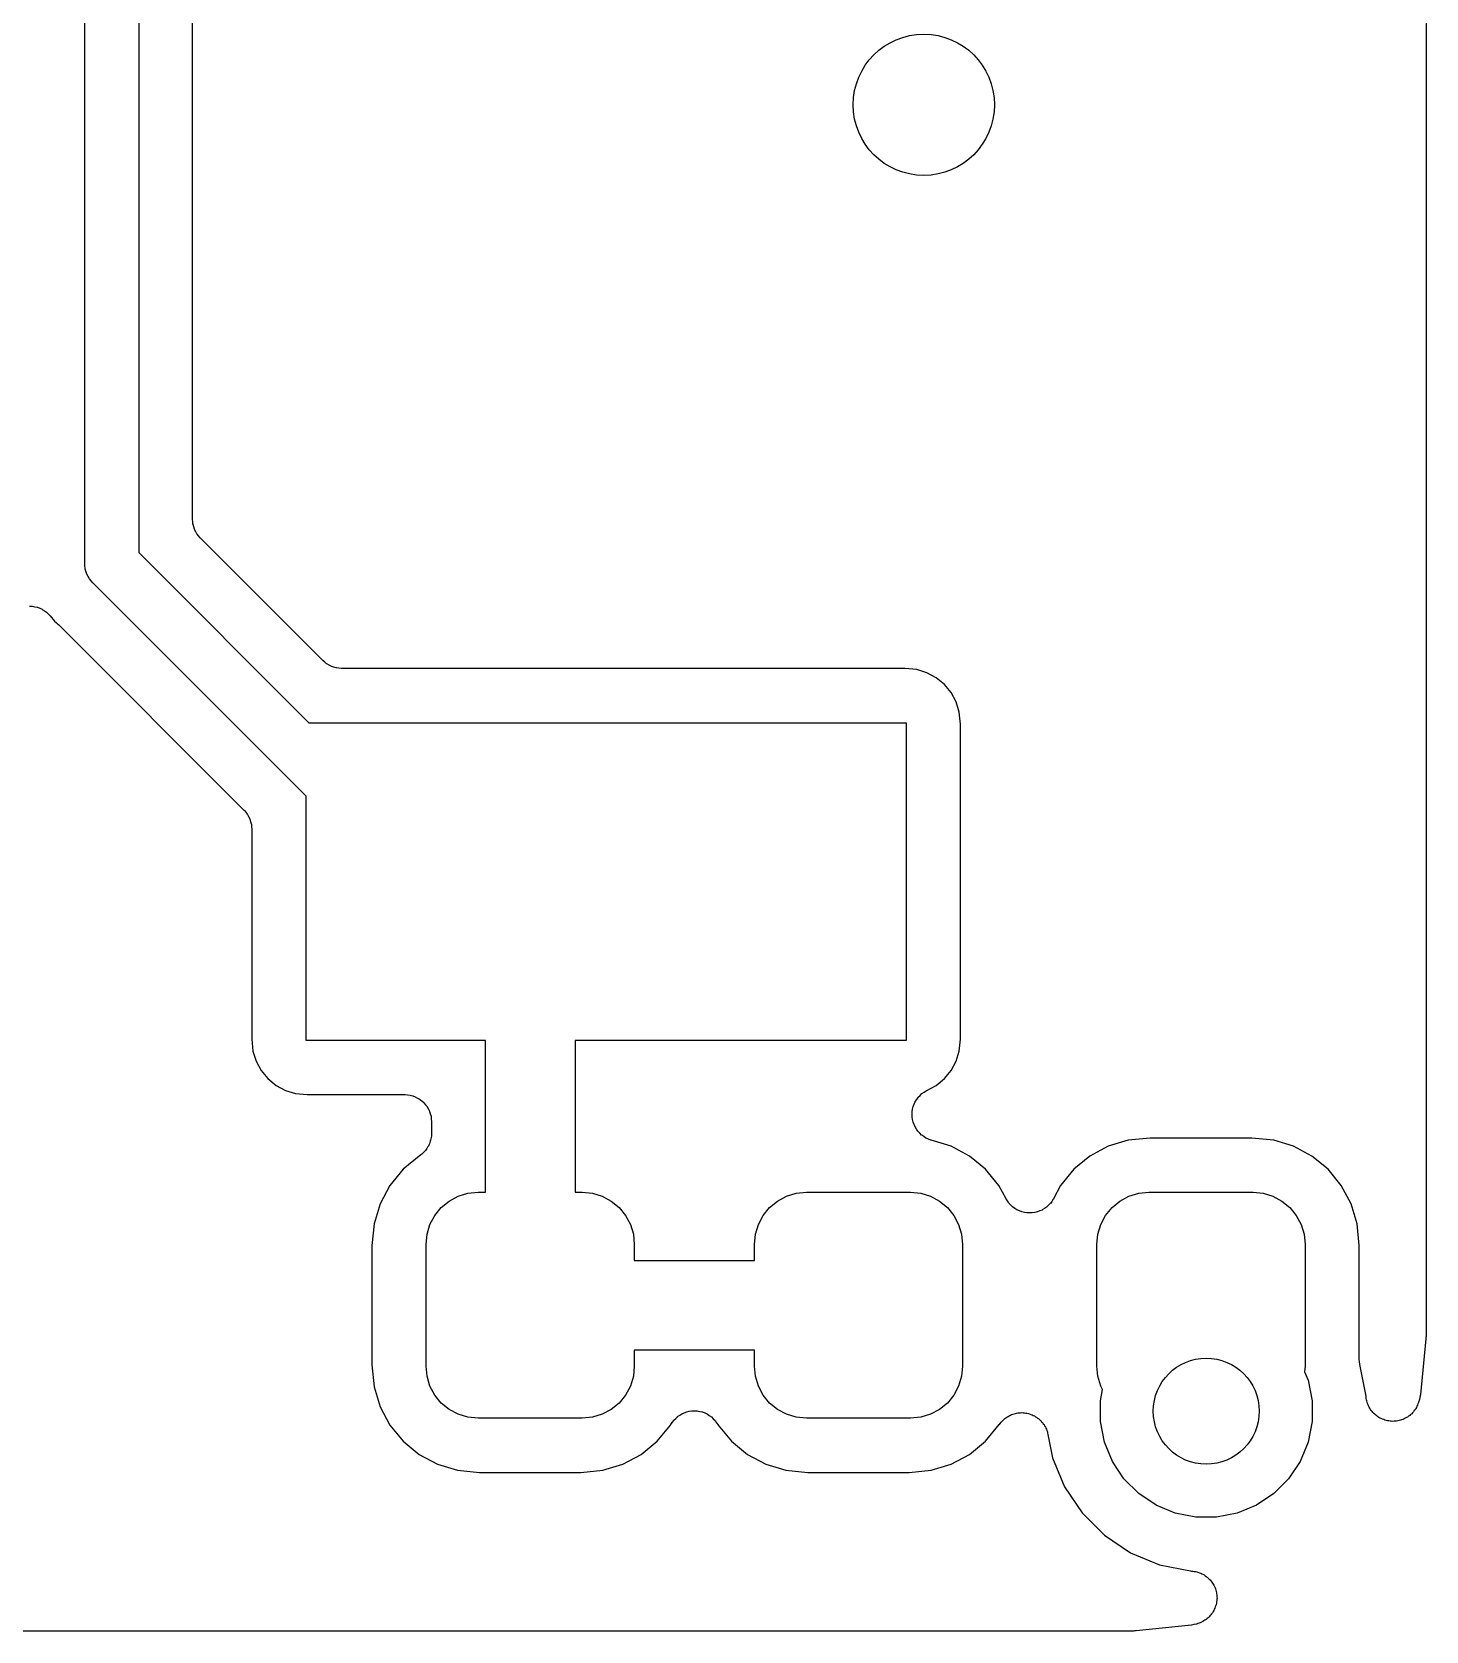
# Model space of a CAD drawing. Extents: x 0.48 to 2.43, y -7.79 to -4.85.
# Drawn here: x 2.2785 to 2.434, y -7.7883 to -7.61 of the extents above; entities that cross this region are included whole.
import ezdxf

# ---------------------------------------------------------------- set-up
doc = ezdxf.new("R2010")
doc.units = 0
doc.header["$MEASUREMENT"] = 0
doc.layers.add('BLACK', color=7, linetype='CONTINUOUS')

msp = doc.modelspace()

# ---------------------------------------------------------------- linework, layer by layer
at = {"layer": 'BLACK', "linetype": 'CONTINUOUS'}
for p, q in [((2.2844, -7.66914), (2.2844, -7.49337)), ((2.2904, -7.49227), (2.2904, -7.66805)), ((2.2964, -7.66432), (2.2964, -7.49271)), ((2.43396, -7.58859), (2.43396, -7.75542)), ((2.29643, -7.6646), (2.2964, -7.66432)), ((2.29645, -7.66487), (2.29643, -7.6646)), ((2.29646, -7.66489), (2.29645, -7.66487)), ((2.29646, -7.6649), (2.29646, -7.66489)), ((2.29654, -7.66517), (2.29646, -7.6649)), ((2.29662, -7.66543), (2.29654, -7.66517)), ((2.29662, -7.66545), (2.29662, -7.66543)), ((2.29663, -7.66546), (2.29662, -7.66545)), ((2.29676, -7.66571), (2.29663, -7.66546)), ((2.29689, -7.66595), (2.29676, -7.66571)), ((2.2969, -7.66597), (2.29689, -7.66595)), ((2.2969, -7.66598), (2.2969, -7.66597)), ((2.29708, -7.66619), (2.2969, -7.66598)), ((2.29725, -7.66641), (2.29708, -7.66619)), ((2.29727, -7.66643), (2.29725, -7.66641)), ((2.29728, -7.66644), (2.29727, -7.66643)), ((2.29727, -7.66643), (2.29727, -7.66643)), ((2.29727, -7.66643), (2.29727, -7.66643)), ((2.31092, -7.68009), (2.29728, -7.66644)), ((2.2904, -7.66805), (2.30936, -7.68701)), ((2.28439, -7.66929), (2.2844, -7.66914)), ((2.2844, -7.66944), (2.28439, -7.66929)), ((2.28444, -7.66988), (2.2844, -7.66944)), ((2.2844, -7.66944), (2.2844, -7.66944)), ((2.28462, -7.67044), (2.28444, -7.66988)), ((2.2849, -7.67097), (2.28462, -7.67044)), ((2.28527, -7.67142), (2.2849, -7.67097)), ((2.28538, -7.67152), (2.28527, -7.67142)), ((2.30906, -7.69519), (2.28538, -7.67152)), ((2.27823, -7.67402), (2.27851, -7.67402)), ((2.27851, -7.67402), (2.27852, -7.67402)), ((2.27852, -7.67402), (2.27853, -7.67402)), ((2.27853, -7.67402), (2.27881, -7.67408)), ((2.27881, -7.67408), (2.27909, -7.67414)), ((2.27909, -7.67414), (2.2791, -7.67414)), ((2.2791, -7.67414), (2.27911, -7.67414)), ((2.27911, -7.67414), (2.27936, -7.67425)), ((2.27936, -7.67425), (2.27963, -7.67436)), ((2.27963, -7.67436), (2.27964, -7.67437)), ((2.27964, -7.67437), (2.27964, -7.67437)), ((2.27964, -7.67437), (2.27988, -7.67453)), ((2.27988, -7.67453), (2.28011, -7.67469)), ((2.28011, -7.67469), (2.28012, -7.6747)), ((2.28012, -7.6747), (2.28013, -7.6747)), ((2.28013, -7.6747), (2.28033, -7.6749)), ((2.28033, -7.6749), (2.28053, -7.6751)), ((2.28053, -7.6751), (2.28101, -7.67569)), ((2.28101, -7.67569), (2.28124, -7.67587)), ((2.28124, -7.67587), (2.28127, -7.6759)), ((2.28127, -7.6759), (2.28136, -7.67599)), ((2.28136, -7.67599), (2.28145, -7.67607)), ((2.28145, -7.67607), (2.30213, -7.69675)), ((2.31114, -7.68026), (2.31092, -7.68009)), ((2.31135, -7.68044), (2.31114, -7.68026)), ((2.31136, -7.68045), (2.31135, -7.68044)), ((2.31138, -7.68046), (2.31136, -7.68045)), ((2.31162, -7.68059), (2.31138, -7.68046)), ((2.31186, -7.68072), (2.31162, -7.68059)), ((2.31188, -7.68073), (2.31186, -7.68072)), ((2.31189, -7.68073), (2.31188, -7.68073)), ((2.31216, -7.68082), (2.31189, -7.68073)), ((2.31242, -7.6809), (2.31216, -7.68082)), ((2.31244, -7.6809), (2.31242, -7.6809)), ((2.31245, -7.68091), (2.31244, -7.6809)), ((2.31273, -7.68093), (2.31245, -7.68091)), ((2.313, -7.68096), (2.31273, -7.68093)), ((2.31303, -7.68096), (2.313, -7.68096)), ((2.31305, -7.68096), (2.31303, -7.68096)), ((2.31303, -7.68096), (2.31303, -7.68096)), ((2.31303, -7.68096), (2.31303, -7.68096)), ((2.37584, -7.68096), (2.31305, -7.68096)), ((2.37716, -7.68109), (2.37584, -7.68096)), ((2.37829, -7.68144), (2.37716, -7.68109)), ((2.37933, -7.68199), (2.37829, -7.68144)), ((2.38025, -7.68274), (2.37933, -7.68199)), ((2.381, -7.68366), (2.38025, -7.68274)), ((2.38155, -7.6847), (2.381, -7.68366)), ((2.3819, -7.68583), (2.38155, -7.6847)), ((2.38203, -7.68716), (2.3819, -7.68583)), ((2.30936, -7.68701), (2.37598, -7.68701)), ((2.37598, -7.68701), (2.37598, -7.72244)), ((2.38203, -7.72229), (2.38203, -7.68716)), ((2.30906, -7.72244), (2.30906, -7.69519)), ((2.30213, -7.69675), (2.30214, -7.69676)), ((2.30214, -7.69676), (2.30214, -7.69676)), ((2.30214, -7.69676), (2.30214, -7.69676)), ((2.30214, -7.69676), (2.30216, -7.69678)), ((2.30216, -7.69678), (2.30234, -7.697)), ((2.30234, -7.697), (2.30251, -7.69721)), ((2.30251, -7.69721), (2.30252, -7.69723)), ((2.30252, -7.69723), (2.30253, -7.69724)), ((2.30253, -7.69724), (2.30266, -7.69748)), ((2.30266, -7.69748), (2.30279, -7.69773)), ((2.30279, -7.69773), (2.30279, -7.69774)), ((2.30279, -7.69774), (2.3028, -7.69776)), ((2.3028, -7.69776), (2.30287, -7.69802)), ((2.30287, -7.69802), (2.30295, -7.69829)), ((2.30295, -7.69829), (2.30296, -7.69831)), ((2.30296, -7.69831), (2.30296, -7.69832)), ((2.30296, -7.69832), (2.30298, -7.69859)), ((2.30298, -7.69859), (2.30301, -7.69887)), ((2.30301, -7.69887), (2.30301, -7.72229)), ((2.30301, -7.72229), (2.30314, -7.72362)), ((2.30314, -7.72362), (2.30349, -7.72475)), ((2.32906, -7.72244), (2.30906, -7.72244)), ((2.32906, -7.73937), (2.32906, -7.72244)), ((2.37598, -7.72244), (2.33906, -7.72244)), ((2.33906, -7.72244), (2.33906, -7.73937)), ((2.38155, -7.72475), (2.3819, -7.72362)), ((2.3819, -7.72362), (2.38203, -7.72229)), ((2.30349, -7.72475), (2.30404, -7.72579)), ((2.381, -7.72579), (2.38155, -7.72475)), ((2.30404, -7.72579), (2.30479, -7.7267)), ((2.30479, -7.7267), (2.30571, -7.72745)), ((2.37933, -7.72745), (2.38025, -7.7267)), ((2.38025, -7.7267), (2.381, -7.72579)), ((2.30571, -7.72745), (2.30675, -7.72801)), ((2.30675, -7.72801), (2.30788, -7.72835)), ((2.30788, -7.72835), (2.3092, -7.72848)), ((2.3092, -7.72848), (2.32006, -7.72848)), ((2.32006, -7.72848), (2.32008, -7.72848)), ((2.32008, -7.72848), (2.32008, -7.72848)), ((2.32008, -7.72848), (2.32008, -7.72848)), ((2.32008, -7.72848), (2.3201, -7.72848)), ((2.3201, -7.72848), (2.32038, -7.72852)), ((2.32038, -7.72852), (2.32066, -7.72855)), ((2.32066, -7.72855), (2.32067, -7.72855)), ((2.32067, -7.72855), (2.32068, -7.72855)), ((2.32068, -7.72855), (2.32095, -7.72863)), ((2.32095, -7.72863), (2.32122, -7.72872)), ((2.32122, -7.72872), (2.32123, -7.72872)), ((2.32123, -7.72872), (2.32124, -7.72873)), ((2.32124, -7.72873), (2.32148, -7.72886)), ((2.32148, -7.72886), (2.32173, -7.729)), ((2.32173, -7.729), (2.32174, -7.729)), ((2.32174, -7.729), (2.32175, -7.72901)), ((2.32175, -7.72901), (2.32197, -7.72919)), ((2.377, -7.72926), (2.37716, -7.72903)), ((2.37716, -7.72903), (2.37732, -7.72879)), ((2.37732, -7.72879), (2.37733, -7.72878)), ((2.37733, -7.72878), (2.37753, -7.72858)), ((2.37733, -7.72878), (2.37733, -7.72878)), ((2.37753, -7.72858), (2.37774, -7.72837)), ((2.37774, -7.72837), (2.37774, -7.72837)), ((2.37774, -7.72837), (2.37775, -7.72837)), ((2.37775, -7.72837), (2.37798, -7.72821)), ((2.37798, -7.72821), (2.37822, -7.72805)), ((2.37822, -7.72805), (2.37933, -7.72745)), ((2.32197, -7.72919), (2.32218, -7.72937)), ((2.32218, -7.72937), (2.32219, -7.72938)), ((2.32219, -7.72938), (2.3222, -7.72939)), ((2.3222, -7.72939), (2.32238, -7.72961)), ((2.32238, -7.72961), (2.32255, -7.72982)), ((2.32255, -7.72982), (2.32256, -7.72983)), ((2.32256, -7.72983), (2.32257, -7.72984)), ((2.32257, -7.72984), (2.3227, -7.73009)), ((2.3227, -7.73009), (2.32283, -7.73034)), ((2.32283, -7.73034), (2.32283, -7.73035)), ((2.32283, -7.73035), (2.32284, -7.73036)), ((2.32284, -7.73036), (2.32291, -7.73063)), ((2.32291, -7.73063), (2.323, -7.7309)), ((2.323, -7.7309), (2.323, -7.73091)), ((2.323, -7.73091), (2.323, -7.73092)), ((2.323, -7.73092), (2.32303, -7.7312)), ((2.37665, -7.73039), (2.37666, -7.73038)), ((2.37665, -7.73068), (2.37665, -7.73039)), ((2.37665, -7.73096), (2.37665, -7.73068)), ((2.37666, -7.73037), (2.37671, -7.7301)), ((2.37666, -7.73038), (2.37666, -7.73037)), ((2.37671, -7.7301), (2.37677, -7.72981)), ((2.37677, -7.7298), (2.37689, -7.72954)), ((2.37677, -7.72981), (2.37677, -7.7298)), ((2.37677, -7.72981), (2.37677, -7.72981)), ((2.37689, -7.72954), (2.377, -7.72927)), ((2.377, -7.72927), (2.377, -7.72926)), ((2.377, -7.72927), (2.377, -7.72927)), ((2.32303, -7.7312), (2.32306, -7.73148)), ((2.32306, -7.73148), (2.32306, -7.7328)), ((2.37665, -7.73097), (2.37665, -7.73096)), ((2.37671, -7.73126), (2.37665, -7.73097)), ((2.37665, -7.73097), (2.37665, -7.73097)), ((2.37676, -7.73154), (2.37671, -7.73126)), ((2.37676, -7.73155), (2.37676, -7.73154)), ((2.37676, -7.73154), (2.37676, -7.73154)), ((2.37687, -7.73182), (2.37676, -7.73155)), ((2.37698, -7.73208), (2.37687, -7.73182)), ((2.37698, -7.73209), (2.37698, -7.73208)), ((2.37698, -7.73208), (2.37698, -7.73208)), ((2.37714, -7.73233), (2.37698, -7.73209)), ((2.3773, -7.73257), (2.37714, -7.73233)), ((2.37731, -7.73258), (2.3773, -7.73257)), ((2.3773, -7.73257), (2.3773, -7.73257)), ((2.3775, -7.73278), (2.37731, -7.73258)), ((2.32253, -7.73449), (2.32245, -7.7346)), ((2.32261, -7.73435), (2.32253, -7.73449)), ((2.3227, -7.73422), (2.32261, -7.73435)), ((2.32275, -7.7341), (2.3227, -7.73422)), ((2.32281, -7.73398), (2.32275, -7.7341)), ((2.32286, -7.73383), (2.32281, -7.73398)), ((2.32292, -7.73368), (2.32286, -7.73383)), ((2.32295, -7.73355), (2.32292, -7.73368)), ((2.32299, -7.73342), (2.32295, -7.73355)), ((2.32301, -7.73326), (2.32299, -7.73342)), ((2.32304, -7.7331), (2.32301, -7.73326)), ((2.32305, -7.73284), (2.32304, -7.73297)), ((2.32304, -7.73297), (2.32304, -7.7331)), ((2.32306, -7.7328), (2.32305, -7.73284)), ((2.37771, -7.73299), (2.3775, -7.73278)), ((2.37772, -7.73299), (2.37771, -7.73299)), ((2.37771, -7.73299), (2.37771, -7.73299)), ((2.37795, -7.73316), (2.37772, -7.73299)), ((2.37819, -7.73332), (2.37795, -7.73316)), ((2.3782, -7.73332), (2.37819, -7.73332)), ((2.37846, -7.73344), (2.3782, -7.73332)), ((2.3782, -7.73332), (2.3782, -7.73332)), ((2.37873, -7.73355), (2.37846, -7.73344)), ((2.37874, -7.73355), (2.37873, -7.73355)), ((2.37877, -7.73356), (2.37874, -7.73355)), ((2.37874, -7.73355), (2.37874, -7.73355)), ((2.37874, -7.73355), (2.37874, -7.73355)), ((2.38101, -7.73424), (2.37877, -7.73356)), ((2.38305, -7.73534), (2.38101, -7.73424)), ((2.39852, -7.73424), (2.39648, -7.73534)), ((2.40074, -7.73357), (2.39852, -7.73424)), ((2.4032, -7.73333), (2.40074, -7.73357)), ((2.41452, -7.73333), (2.4032, -7.73333)), ((2.41697, -7.73357), (2.41452, -7.73333)), ((2.41919, -7.73424), (2.41697, -7.73357)), ((2.42124, -7.73534), (2.41919, -7.73424)), ((2.32185, -7.73519), (2.31988, -7.73681)), ((2.32196, -7.73512), (2.32185, -7.73519)), ((2.32205, -7.73503), (2.32196, -7.73512)), ((2.32215, -7.73494), (2.32205, -7.73503)), ((2.32226, -7.73482), (2.32215, -7.73494)), ((2.32237, -7.73471), (2.32226, -7.73482)), ((2.32245, -7.7346), (2.32237, -7.73471)), ((2.38485, -7.73681), (2.38305, -7.73534)), ((2.39648, -7.73534), (2.39468, -7.73681)), ((2.42303, -7.73681), (2.42124, -7.73534)), ((2.31988, -7.73681), (2.31841, -7.7386)), ((2.38632, -7.7386), (2.38485, -7.73681)), ((2.39468, -7.73681), (2.39321, -7.7386)), ((2.42451, -7.7386), (2.42303, -7.73681)), ((2.31841, -7.7386), (2.31731, -7.74065)), ((2.32502, -7.74035), (2.32603, -7.73981)), ((2.32603, -7.73981), (2.32712, -7.73948)), ((2.32712, -7.73948), (2.32825, -7.73937)), ((2.32825, -7.73937), (2.32906, -7.73937)), ((2.33906, -7.73937), (2.33986, -7.73937)), ((2.33986, -7.73937), (2.341, -7.73948)), ((2.341, -7.73948), (2.34208, -7.73981)), ((2.34208, -7.73981), (2.34309, -7.74035)), ((2.36164, -7.74035), (2.36264, -7.73981)), ((2.36264, -7.73981), (2.36373, -7.73948)), ((2.36373, -7.73948), (2.36486, -7.73937)), ((2.36486, -7.73937), (2.37648, -7.73937)), ((2.37648, -7.73937), (2.37761, -7.73948)), ((2.37761, -7.73948), (2.3787, -7.73981)), ((2.3787, -7.73981), (2.3797, -7.74035)), ((2.38712, -7.7401), (2.38632, -7.7386)), ((2.39321, -7.7386), (2.39241, -7.7401)), ((2.39982, -7.74035), (2.40083, -7.73981)), ((2.40083, -7.73981), (2.40192, -7.73948)), ((2.40192, -7.73948), (2.40305, -7.73937)), ((2.40305, -7.73937), (2.41467, -7.73937)), ((2.41467, -7.73937), (2.4158, -7.73948)), ((2.4158, -7.73948), (2.41689, -7.73981)), ((2.41689, -7.73981), (2.41789, -7.74035)), ((2.4256, -7.74065), (2.42451, -7.7386)), ((2.31731, -7.74065), (2.31664, -7.74287)), ((2.32342, -7.74195), (2.32414, -7.74107)), ((2.32414, -7.74107), (2.32502, -7.74035)), ((2.34309, -7.74035), (2.34397, -7.74107)), ((2.34397, -7.74107), (2.34469, -7.74195)), ((2.36003, -7.74195), (2.36076, -7.74107)), ((2.36076, -7.74107), (2.36164, -7.74035)), ((2.3797, -7.74035), (2.38058, -7.74107)), ((2.38058, -7.74107), (2.3813, -7.74195)), ((2.38728, -7.74034), (2.38712, -7.7401)), ((2.38743, -7.74058), (2.38728, -7.74034)), ((2.38744, -7.74058), (2.38743, -7.74058)), ((2.38744, -7.74059), (2.38744, -7.74058)), ((2.38764, -7.74079), (2.38744, -7.74059)), ((2.38785, -7.74099), (2.38764, -7.74079)), ((2.38785, -7.741), (2.38785, -7.74099)), ((2.38786, -7.741), (2.38785, -7.741)), ((2.38809, -7.74116), (2.38786, -7.741)), ((2.38833, -7.74132), (2.38809, -7.74116)), ((2.38834, -7.74132), (2.38833, -7.74132)), ((2.38834, -7.74133), (2.38834, -7.74132)), ((2.38861, -7.74144), (2.38834, -7.74133)), ((2.38887, -7.74155), (2.38861, -7.74144)), ((2.38888, -7.74155), (2.38887, -7.74155)), ((2.38917, -7.74161), (2.38888, -7.74155)), ((2.38888, -7.74155), (2.38888, -7.74155)), ((2.38944, -7.74167), (2.38917, -7.74161)), ((2.39032, -7.74162), (2.39004, -7.74167)), ((2.3906, -7.74156), (2.39032, -7.74162)), ((2.39061, -7.74156), (2.3906, -7.74156)), ((2.39062, -7.74156), (2.39061, -7.74156)), ((2.39088, -7.74145), (2.39062, -7.74156)), ((2.39115, -7.74135), (2.39088, -7.74145)), ((2.39116, -7.74134), (2.39115, -7.74134)), ((2.39115, -7.74134), (2.39115, -7.74135)), ((2.3914, -7.74118), (2.39116, -7.74134)), ((2.39164, -7.74103), (2.3914, -7.74118)), ((2.39165, -7.74102), (2.39164, -7.74102)), ((2.39164, -7.74102), (2.39164, -7.74103)), ((2.39185, -7.74082), (2.39165, -7.74102)), ((2.39206, -7.74062), (2.39185, -7.74082)), ((2.39207, -7.74061), (2.39206, -7.74061)), ((2.39206, -7.74061), (2.39206, -7.74062)), ((2.39222, -7.74038), (2.39207, -7.74061)), ((2.39239, -7.74014), (2.39222, -7.74038)), ((2.3924, -7.74012), (2.39239, -7.74014)), ((2.39241, -7.7401), (2.3924, -7.74012)), ((2.3924, -7.74012), (2.3924, -7.74012)), ((2.3924, -7.74012), (2.3924, -7.74012)), ((2.39822, -7.74195), (2.39894, -7.74107)), ((2.39894, -7.74107), (2.39982, -7.74035)), ((2.41789, -7.74035), (2.41877, -7.74107)), ((2.41877, -7.74107), (2.41949, -7.74195)), ((2.42627, -7.74287), (2.4256, -7.74065)), ((2.31664, -7.74287), (2.3164, -7.74532)), ((2.32255, -7.74404), (2.32288, -7.74295)), ((2.32288, -7.74295), (2.32342, -7.74195)), ((2.34469, -7.74195), (2.34523, -7.74295)), ((2.34523, -7.74295), (2.34556, -7.74404)), ((2.35917, -7.74404), (2.3595, -7.74295)), ((2.3595, -7.74295), (2.36003, -7.74195)), ((2.3813, -7.74195), (2.38184, -7.74295)), ((2.38184, -7.74295), (2.38217, -7.74404)), ((2.38945, -7.74167), (2.38944, -7.74167)), ((2.38946, -7.74167), (2.38945, -7.74167)), ((2.38974, -7.74167), (2.38946, -7.74167)), ((2.39003, -7.74167), (2.38974, -7.74167)), ((2.39004, -7.74167), (2.39003, -7.74167)), ((2.39004, -7.74167), (2.39004, -7.74167)), ((2.39736, -7.74404), (2.39769, -7.74295)), ((2.39769, -7.74295), (2.39822, -7.74195)), ((2.41949, -7.74195), (2.42003, -7.74295)), ((2.42003, -7.74295), (2.42036, -7.74404)), ((2.42652, -7.74532), (2.42627, -7.74287)), ((2.32244, -7.74518), (2.32255, -7.74404)), ((2.32244, -7.75876), (2.32244, -7.74518)), ((2.34556, -7.74404), (2.34567, -7.74518)), ((2.34567, -7.74518), (2.34567, -7.74697)), ((2.35906, -7.74518), (2.35917, -7.74404)), ((2.35906, -7.74697), (2.35906, -7.74518)), ((2.38217, -7.74404), (2.38228, -7.74518)), ((2.38228, -7.74518), (2.38228, -7.75876)), ((2.39724, -7.74518), (2.39736, -7.74404)), ((2.39724, -7.75876), (2.39724, -7.74518)), ((2.42036, -7.74404), (2.42047, -7.74518)), ((2.42047, -7.74518), (2.42047, -7.75876)), ((2.3164, -7.74532), (2.3164, -7.75861)), ((2.34567, -7.74697), (2.35906, -7.74697)), ((2.42652, -7.75799), (2.42652, -7.74532)), ((2.43395, -7.75571), (2.43334, -7.7619)), ((2.43396, -7.75546), (2.43395, -7.75558)), ((2.43395, -7.75558), (2.43395, -7.75571)), ((2.43396, -7.75542), (2.43396, -7.75546)), ((2.35906, -7.75697), (2.34567, -7.75697)), ((2.34567, -7.75697), (2.34567, -7.75876)), ((2.35906, -7.75876), (2.35906, -7.75697)), ((2.3164, -7.75861), (2.31664, -7.76107)), ((2.32255, -7.75989), (2.32244, -7.75876)), ((2.34567, -7.75876), (2.34556, -7.75989)), ((2.35917, -7.75989), (2.35906, -7.75876)), ((2.38228, -7.75876), (2.38217, -7.75989)), ((2.39736, -7.75989), (2.39724, -7.75876)), ((2.42047, -7.75876), (2.42041, -7.75938)), ((2.42041, -7.75938), (2.42081, -7.76033)), ((2.42654, -7.75826), (2.42652, -7.75799)), ((2.42657, -7.75853), (2.42654, -7.75826)), ((2.42657, -7.75857), (2.42657, -7.75853)), ((2.42657, -7.75858), (2.42657, -7.75857)), ((2.42657, -7.75857), (2.42657, -7.75857)), ((2.42657, -7.75857), (2.42657, -7.75857)), ((2.42727, -7.7621), (2.42657, -7.75858)), ((2.31664, -7.76107), (2.31731, -7.76329)), ((2.32288, -7.76098), (2.32255, -7.75989)), ((2.32342, -7.76199), (2.32288, -7.76098)), ((2.34523, -7.76098), (2.34469, -7.76199)), ((2.34556, -7.75989), (2.34523, -7.76098)), ((2.3595, -7.76098), (2.35917, -7.75989)), ((2.36003, -7.76199), (2.3595, -7.76098)), ((2.38184, -7.76098), (2.3813, -7.76199)), ((2.38217, -7.75989), (2.38184, -7.76098)), ((2.39769, -7.76098), (2.39736, -7.75989)), ((2.39789, -7.76136), (2.39769, -7.76098)), ((2.42081, -7.76033), (2.42126, -7.76262)), ((2.32414, -7.76287), (2.32342, -7.76199)), ((2.32502, -7.76359), (2.32414, -7.76287)), ((2.34397, -7.76287), (2.34309, -7.76359)), ((2.34469, -7.76199), (2.34397, -7.76287)), ((2.36076, -7.76287), (2.36003, -7.76199)), ((2.36164, -7.76359), (2.36076, -7.76287)), ((2.38058, -7.76287), (2.3797, -7.76359)), ((2.3813, -7.76199), (2.38058, -7.76287)), ((2.39764, -7.76262), (2.39789, -7.76136)), ((2.39764, -7.76494), (2.39764, -7.76262)), ((2.42126, -7.76262), (2.42126, -7.76494)), ((2.42727, -7.76221), (2.42727, -7.7621)), ((2.4273, -7.76235), (2.42727, -7.76221)), ((2.42732, -7.7625), (2.4273, -7.76235)), ((2.42736, -7.76264), (2.42732, -7.7625)), ((2.42739, -7.76278), (2.42736, -7.76264)), ((2.42744, -7.76292), (2.42739, -7.76278)), ((2.42749, -7.76306), (2.42744, -7.76292)), ((2.43306, -7.76296), (2.43302, -7.7631)), ((2.43312, -7.76282), (2.43306, -7.76296)), ((2.43313, -7.76278), (2.43312, -7.76282)), ((2.43323, -7.76247), (2.43313, -7.76278)), ((2.43328, -7.76221), (2.43323, -7.76247)), ((2.43334, -7.76194), (2.43328, -7.76221)), ((2.43334, -7.7619), (2.43334, -7.7619)), ((2.43334, -7.7619), (2.43334, -7.7619)), ((2.43334, -7.7619), (2.43334, -7.76194)), ((2.31731, -7.76329), (2.31841, -7.76534)), ((2.32603, -7.76412), (2.32502, -7.76359)), ((2.32712, -7.76446), (2.32603, -7.76412)), ((2.32825, -7.76457), (2.32712, -7.76446)), ((2.33986, -7.76457), (2.32825, -7.76457)), ((2.341, -7.76446), (2.33986, -7.76457)), ((2.34208, -7.76412), (2.341, -7.76446)), ((2.34309, -7.76359), (2.34208, -7.76412)), ((2.3499, -7.76503), (2.35006, -7.7648)), ((2.35006, -7.7648), (2.35007, -7.76479)), ((2.35006, -7.7648), (2.35006, -7.7648)), ((2.35007, -7.76479), (2.35028, -7.76459)), ((2.35028, -7.76459), (2.35048, -7.76439)), ((2.35048, -7.76439), (2.35049, -7.76438)), ((2.35048, -7.76439), (2.35048, -7.76439)), ((2.35049, -7.76438), (2.35073, -7.76423)), ((2.35073, -7.76423), (2.35097, -7.76407)), ((2.35097, -7.76407), (2.35098, -7.76406)), ((2.35097, -7.76407), (2.35097, -7.76407)), ((2.35098, -7.76406), (2.35124, -7.76396)), ((2.35124, -7.76396), (2.35151, -7.76385)), ((2.35151, -7.76385), (2.35152, -7.76385)), ((2.35152, -7.76385), (2.3518, -7.76379)), ((2.35152, -7.76385), (2.35152, -7.76385)), ((2.3518, -7.76379), (2.35208, -7.76374)), ((2.35208, -7.76374), (2.35209, -7.76374)), ((2.35209, -7.76374), (2.3521, -7.76374)), ((2.3521, -7.76374), (2.35238, -7.76374)), ((2.35238, -7.76374), (2.35267, -7.76374)), ((2.35267, -7.76374), (2.35268, -7.76374)), ((2.35268, -7.76374), (2.35268, -7.76374)), ((2.35268, -7.76374), (2.35296, -7.7638)), ((2.35296, -7.7638), (2.35324, -7.76386)), ((2.35324, -7.76386), (2.35325, -7.76386)), ((2.35325, -7.76386), (2.35326, -7.76386)), ((2.35326, -7.76386), (2.35352, -7.76397)), ((2.35352, -7.76397), (2.35378, -7.76408)), ((2.35378, -7.76408), (2.35379, -7.76409)), ((2.35379, -7.76409), (2.35379, -7.76409)), ((2.35379, -7.76409), (2.35403, -7.76425)), ((2.35403, -7.76425), (2.35427, -7.76441)), ((2.35427, -7.76441), (2.35427, -7.76441)), ((2.35427, -7.76441), (2.35428, -7.76442)), ((2.35428, -7.76442), (2.35448, -7.76462)), ((2.35448, -7.76462), (2.35468, -7.76482)), ((2.35468, -7.76482), (2.35469, -7.76483)), ((2.35469, -7.76483), (2.35469, -7.76483)), ((2.35469, -7.76483), (2.35485, -7.76507)), ((2.36264, -7.76412), (2.36164, -7.76359)), ((2.36373, -7.76446), (2.36264, -7.76412)), ((2.36486, -7.76457), (2.36373, -7.76446)), ((2.37648, -7.76457), (2.36486, -7.76457)), ((2.37761, -7.76446), (2.37648, -7.76457)), ((2.3787, -7.76412), (2.37761, -7.76446)), ((2.3797, -7.76359), (2.3787, -7.76412)), ((2.38667, -7.76491), (2.38676, -7.7648)), ((2.38676, -7.7648), (2.38688, -7.76471)), ((2.38688, -7.76471), (2.38698, -7.7646)), ((2.38698, -7.7646), (2.3871, -7.76452)), ((2.3871, -7.76452), (2.38721, -7.76444)), ((2.38721, -7.76444), (2.38735, -7.76437)), ((2.38735, -7.76437), (2.38748, -7.76428)), ((2.38748, -7.76428), (2.38761, -7.76423)), ((2.38761, -7.76423), (2.38773, -7.76416)), ((2.38773, -7.76416), (2.38788, -7.76412)), ((2.38788, -7.76412), (2.38802, -7.76406)), ((2.38802, -7.76406), (2.38816, -7.76404)), ((2.38816, -7.76404), (2.38829, -7.764)), ((2.38829, -7.764), (2.38845, -7.76398)), ((2.38845, -7.76398), (2.38859, -7.76396)), ((2.38859, -7.76396), (2.38874, -7.76396)), ((2.38874, -7.76396), (2.38888, -7.76394)), ((2.38888, -7.76394), (2.38903, -7.76396)), ((2.38903, -7.76396), (2.38918, -7.76396)), ((2.38918, -7.76396), (2.38932, -7.76399)), ((2.38932, -7.76399), (2.38946, -7.76401)), ((2.38946, -7.76401), (2.38961, -7.76405)), ((2.38961, -7.76405), (2.38975, -7.76408)), ((2.38975, -7.76408), (2.38988, -7.76414)), ((2.38988, -7.76414), (2.39002, -7.76418)), ((2.39002, -7.76418), (2.39015, -7.76425)), ((2.39015, -7.76425), (2.39029, -7.76431)), ((2.39029, -7.76431), (2.39041, -7.76439)), ((2.39041, -7.76439), (2.39053, -7.76446)), ((2.39053, -7.76446), (2.39065, -7.76455)), ((2.39065, -7.76455), (2.39078, -7.76464)), ((2.39078, -7.76464), (2.39088, -7.76474)), ((2.39088, -7.76474), (2.39099, -7.76483)), ((2.39099, -7.76483), (2.39108, -7.76495)), ((2.42756, -7.76319), (2.42749, -7.76306)), ((2.42761, -7.76332), (2.42756, -7.76319)), ((2.42769, -7.76345), (2.42761, -7.76332)), ((2.42776, -7.76358), (2.42769, -7.76345)), ((2.42785, -7.76369), (2.42776, -7.76358)), ((2.42794, -7.76381), (2.42785, -7.76369)), ((2.42804, -7.76392), (2.42794, -7.76381)), ((2.42813, -7.76403), (2.42804, -7.76392)), ((2.42824, -7.76412), (2.42813, -7.76403)), ((2.42835, -7.76423), (2.42824, -7.76412)), ((2.42847, -7.76431), (2.42835, -7.76423)), ((2.42858, -7.7644), (2.42847, -7.76431)), ((2.42871, -7.76447), (2.42858, -7.7644)), ((2.42883, -7.76455), (2.42871, -7.76447)), ((2.42897, -7.76461), (2.42883, -7.76455)), ((2.4291, -7.76468), (2.42897, -7.76461)), ((2.42924, -7.76472), (2.4291, -7.76468)), ((2.42937, -7.76478), (2.42924, -7.76472)), ((2.42952, -7.76481), (2.42937, -7.76478)), ((2.42966, -7.76485), (2.42952, -7.76481)), ((2.43096, -7.76482), (2.43082, -7.76486)), ((2.43111, -7.76479), (2.43096, -7.76482)), ((2.43124, -7.76474), (2.43111, -7.76479)), ((2.43138, -7.7647), (2.43124, -7.76474)), ((2.43151, -7.76463), (2.43138, -7.7647)), ((2.43165, -7.76457), (2.43151, -7.76463)), ((2.43177, -7.76449), (2.43165, -7.76457)), ((2.4319, -7.76443), (2.43177, -7.76449)), ((2.43202, -7.76433), (2.4319, -7.76443)), ((2.43214, -7.76425), (2.43202, -7.76433)), ((2.43224, -7.76415), (2.43214, -7.76425)), ((2.43236, -7.76406), (2.43224, -7.76415)), ((2.43245, -7.76395), (2.43236, -7.76406)), ((2.43256, -7.76384), (2.43245, -7.76395)), ((2.43264, -7.76372), (2.43256, -7.76384)), ((2.43274, -7.76361), (2.43264, -7.76372)), ((2.43281, -7.76348), (2.43274, -7.76361)), ((2.43289, -7.76336), (2.43281, -7.76348)), ((2.43295, -7.76323), (2.43289, -7.76336)), ((2.43302, -7.7631), (2.43295, -7.76323)), ((2.31841, -7.76534), (2.31988, -7.76713)), ((2.34823, -7.76713), (2.3497, -7.76534)), ((2.3497, -7.76534), (2.34972, -7.76531)), ((2.34972, -7.76531), (2.34973, -7.76529)), ((2.34973, -7.76529), (2.34974, -7.76527)), ((2.34973, -7.76529), (2.34973, -7.76529)), ((2.34973, -7.76529), (2.34973, -7.76529)), ((2.34974, -7.76527), (2.3499, -7.76503)), ((2.35485, -7.76507), (2.35501, -7.76531)), ((2.35501, -7.76531), (2.35502, -7.76534)), ((2.35502, -7.76534), (2.35649, -7.76713)), ((2.38485, -7.76713), (2.38637, -7.76527)), ((2.38637, -7.76527), (2.38638, -7.76525)), ((2.38638, -7.76525), (2.38648, -7.76514)), ((2.38648, -7.76514), (2.38657, -7.76501)), ((2.38657, -7.76501), (2.38667, -7.76491)), ((2.39108, -7.76495), (2.39119, -7.76505)), ((2.39119, -7.76505), (2.39127, -7.76517)), ((2.39127, -7.76517), (2.39136, -7.76528)), ((2.39136, -7.76528), (2.39143, -7.76542)), ((2.39143, -7.76542), (2.39151, -7.76554)), ((2.39151, -7.76554), (2.39157, -7.76567)), ((2.39157, -7.76567), (2.39163, -7.7658)), ((2.39163, -7.7658), (2.39168, -7.76594)), ((2.39168, -7.76594), (2.39173, -7.76608)), ((2.39173, -7.76608), (2.39176, -7.76622)), ((2.39176, -7.76622), (2.3918, -7.76636)), ((2.3918, -7.76636), (2.39232, -7.76897)), ((2.39809, -7.76722), (2.39764, -7.76494)), ((2.42126, -7.76494), (2.42081, -7.76722)), ((2.4298, -7.76487), (2.42966, -7.76485)), ((2.42995, -7.7649), (2.4298, -7.76487)), ((2.43009, -7.7649), (2.42995, -7.7649)), ((2.43024, -7.76492), (2.43009, -7.7649)), ((2.43039, -7.7649), (2.43024, -7.76492)), ((2.43053, -7.7649), (2.43039, -7.7649)), ((2.43068, -7.76488), (2.43053, -7.7649)), ((2.43082, -7.76486), (2.43068, -7.76488)), ((2.31988, -7.76713), (2.32167, -7.7686)), ((2.34644, -7.7686), (2.34823, -7.76713)), ((2.35649, -7.76713), (2.35829, -7.7686)), ((2.38305, -7.7686), (2.38485, -7.76713)), ((2.39898, -7.76937), (2.39809, -7.76722)), ((2.42081, -7.76722), (2.41992, -7.76937)), ((2.32167, -7.7686), (2.32372, -7.76969)), ((2.32372, -7.76969), (2.32594, -7.77037)), ((2.34217, -7.77037), (2.34439, -7.76969)), ((2.34439, -7.76969), (2.34644, -7.7686)), ((2.35829, -7.7686), (2.36033, -7.76969)), ((2.36033, -7.76969), (2.36255, -7.77037)), ((2.37879, -7.77037), (2.38101, -7.76969)), ((2.38101, -7.76969), (2.38305, -7.7686)), ((2.39232, -7.76897), (2.39366, -7.77222)), ((2.40027, -7.77131), (2.39898, -7.76937)), ((2.41992, -7.76937), (2.41862, -7.77131)), ((2.32594, -7.77037), (2.3284, -7.77061)), ((2.3284, -7.77061), (2.33971, -7.77061)), ((2.33971, -7.77061), (2.34217, -7.77037)), ((2.36255, -7.77037), (2.36501, -7.77061)), ((2.36501, -7.77061), (2.37633, -7.77061)), ((2.37633, -7.77061), (2.37879, -7.77037)), ((2.40192, -7.77295), (2.40027, -7.77131)), ((2.41862, -7.77131), (2.41698, -7.77295)), ((2.39366, -7.77222), (2.39561, -7.77513)), ((2.40385, -7.77425), (2.40192, -7.77295)), ((2.41698, -7.77295), (2.41504, -7.77425)), ((2.39561, -7.77513), (2.39809, -7.77761)), ((2.406, -7.77514), (2.40385, -7.77425)), ((2.40829, -7.77559), (2.406, -7.77514)), ((2.41289, -7.77514), (2.41061, -7.77559)), ((2.41504, -7.77425), (2.41289, -7.77514)), ((2.41061, -7.77559), (2.40829, -7.77559)), ((2.39809, -7.77761), (2.40101, -7.77956)), ((2.40101, -7.77956), (2.40425, -7.78091)), ((2.40425, -7.78091), (2.4077, -7.78159)), ((2.4077, -7.78159), (2.40782, -7.78161)), ((2.40782, -7.78161), (2.40796, -7.78161)), ((2.40796, -7.78161), (2.40811, -7.78164)), ((2.40811, -7.78164), (2.40827, -7.78166)), ((2.40827, -7.78166), (2.4084, -7.7817)), ((2.4084, -7.7817), (2.40853, -7.78172)), ((2.40853, -7.78172), (2.40868, -7.78179)), ((2.40868, -7.78179), (2.40883, -7.78183)), ((2.40883, -7.78183), (2.40895, -7.7819)), ((2.40895, -7.7819), (2.40907, -7.78195)), ((2.40907, -7.78195), (2.4092, -7.78204)), ((2.4092, -7.78204), (2.40934, -7.78212)), ((2.40934, -7.78212), (2.40945, -7.7822)), ((2.40945, -7.7822), (2.40956, -7.78228)), ((2.40956, -7.78228), (2.40967, -7.78239)), ((2.40967, -7.78239), (2.40979, -7.78249)), ((2.40979, -7.78249), (2.40988, -7.7826)), ((2.40988, -7.7826), (2.40997, -7.78269)), ((2.40997, -7.78269), (2.41006, -7.78283)), ((2.41006, -7.78283), (2.41016, -7.78295)), ((2.41016, -7.78295), (2.41022, -7.78307)), ((2.41022, -7.78307), (2.4103, -7.78318)), ((2.4103, -7.78318), (2.41036, -7.78333)), ((2.41036, -7.78333), (2.41043, -7.78347)), ((2.41043, -7.78347), (2.41047, -7.7836)), ((2.41047, -7.7836), (2.41052, -7.78372)), ((2.41052, -7.78372), (2.41055, -7.78388)), ((2.41055, -7.78388), (2.41059, -7.78403)), ((2.41059, -7.78403), (2.41061, -7.78416)), ((2.41061, -7.78416), (2.41063, -7.7843)), ((2.41063, -7.7843), (2.41063, -7.78446)), ((2.41021, -7.78613), (2.41013, -7.78627)), ((2.4103, -7.786), (2.41021, -7.78613)), ((2.41035, -7.78587), (2.4103, -7.786)), ((2.41041, -7.78575), (2.41035, -7.78587)), ((2.41046, -7.7856), (2.41041, -7.78575)), ((2.41052, -7.78546), (2.41046, -7.7856)), ((2.41055, -7.78532), (2.41052, -7.78546)), ((2.41059, -7.78519), (2.41055, -7.78532)), ((2.4106, -7.78504), (2.41059, -7.78519)), ((2.41063, -7.78488), (2.4106, -7.78504)), ((2.41063, -7.78446), (2.41065, -7.78461)), ((2.41065, -7.78461), (2.41063, -7.78475)), ((2.41063, -7.78475), (2.41063, -7.78488)), ((2.40779, -7.78763), (2.40163, -7.78827)), ((2.40805, -7.78757), (2.40779, -7.78763)), ((2.40832, -7.78752), (2.40805, -7.78757)), ((2.40836, -7.78751), (2.40832, -7.78752)), ((2.40853, -7.78746), (2.40836, -7.78751)), ((2.40836, -7.78751), (2.40836, -7.78751)), ((2.40836, -7.78751), (2.40836, -7.78751)), ((2.40836, -7.78751), (2.40836, -7.78751)), ((2.40866, -7.7874), (2.40853, -7.78746)), ((2.40879, -7.78736), (2.40866, -7.7874)), ((2.40893, -7.78729), (2.40879, -7.78736)), ((2.40907, -7.78723), (2.40893, -7.78729)), ((2.40919, -7.78715), (2.40907, -7.78723)), ((2.40931, -7.78709), (2.40919, -7.78715)), ((2.40943, -7.78699), (2.40931, -7.78709)), ((2.40956, -7.7869), (2.40943, -7.78699)), ((2.40966, -7.78681), (2.40956, -7.7869)), ((2.40976, -7.78672), (2.40966, -7.78681)), ((2.40986, -7.7866), (2.40976, -7.78672)), ((2.40997, -7.78649), (2.40986, -7.7866)), ((2.41005, -7.78637), (2.40997, -7.78649)), ((2.41013, -7.78627), (2.41005, -7.78637)), ((2.40132, -7.78829), (0.940103, -7.78829)), ((2.40145, -7.78828), (2.40132, -7.78829)), ((2.40159, -7.78828), (2.40145, -7.78828)), ((2.40163, -7.78827), (2.40159, -7.78828))]:
    msp.add_line(p, q, dxfattribs=at)
at = {"layer": 'BLACK'}
for centre, radius in [((2.37795, -7.61811), 0.007874), ((2.40945, -7.76378), 0.005906)]:
    msp.add_circle(centre, radius, dxfattribs=at)

doc.saveas('drawing.dxf')
